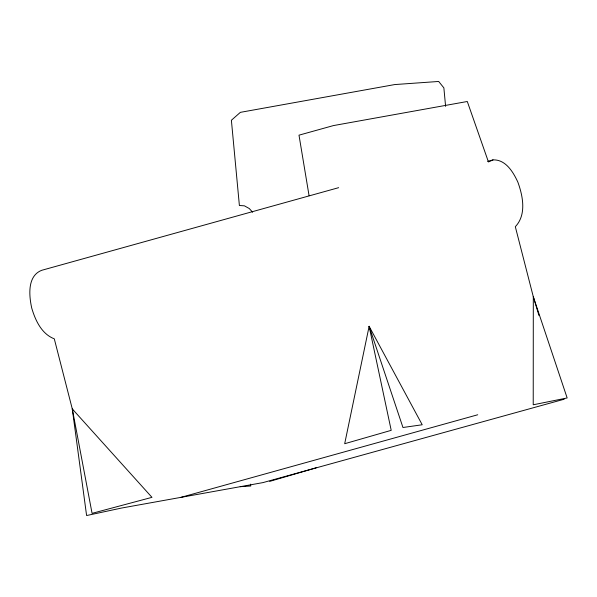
<?xml version="1.0" encoding="UTF-8"?>
<svg xmlns="http://www.w3.org/2000/svg" width="597" height="597" viewBox="0 0 597 597"><rect width="100%" height="100%" fill="white"/><g stroke="black" fill="none" stroke-linecap="round" stroke-linejoin="round"><path stroke-width="0.9" d="M538.957 315.485L533.308 296.776L515.315 226.696C526.681 214.845 522.95 196.055 517.853 182.122C513.248 172.085 505.652 159.362 493.04 159.892L488.45 161.951L467.294 101.497L333.454 125.579L298.993 135.168L309.074 195.719M269.68 481.391L316.149 467.802M338.648 187.674L41.805 270.277C27.156 275.829 28.969 295.627 31.738 308.104C35.342 320.335 41.596 333.947 54.29 338.835L72.282 408.923L92.072 513.353L151.966 497.346L72.282 408.923L86.595 515.539L121.557 508.047L262.971 482.6L564.232 399.206M487.659 161.391L493.04 159.892M180.876 497.376L477.719 414.773M240.203 486.697L250.777 485.995L250.531 484.152M252.621 212.226L249.285 208.54L244.397 205.823L239.39 205.502L231.39 120.251L240.367 112.348L394.759 84.565L438.683 81.461L443.869 87.878L445.608 106.378M72.282 408.923L73.11 410.587M533.308 296.776L533.225 404.788L567.15 397.96L533.308 296.776M369.125 326.32L344.685 443.72L391.207 430.34L369.125 326.32L422.213 424.766L402.968 427.504L369.125 326.32"/></g></svg>
